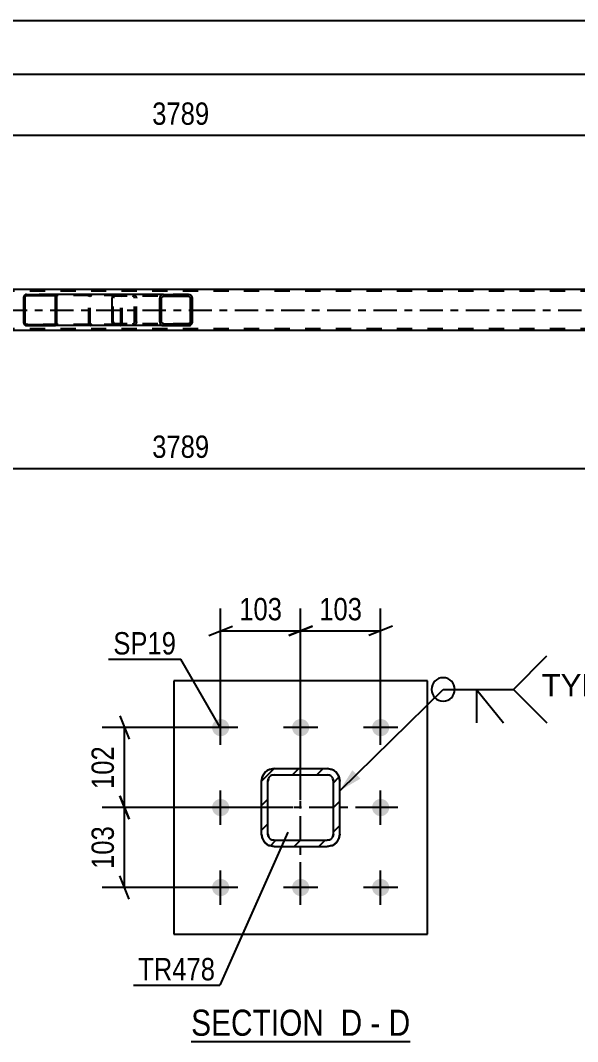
# Model space of a CAD drawing. Header units: millimetres. Extents: x 0 to 841, y 0 to 594.
# Drawn here: x 144.8 to 216.2, y 153.6 to 284.5 of the extents above; entities that cross this region are included whole.
import ezdxf

# ---------------------------------------------------------------- set-up
doc = ezdxf.new("R2010")
doc.units = ezdxf.units.MM
doc.linetypes.add('DXK_LINE_DOT2', pattern=[3.9198, 1.9599, -1.9599])
doc.linetypes.add('DXK_LINE_DOT3', pattern=[5.9187, 2.979, -0.9799, 0.9799, -0.9799])
doc.styles.add('Arial', font='ARIAL.TTF', dxfattribs={"height": 0.2})
doc.styles.add('Arial Narrow', font='ARIALN.TTF', dxfattribs={"height": 0.2})

# ---------------------------------------------------------------- blocks, each defined once
blk = doc.blocks.new('Unknown-814748613-18 - 6647')
at = {"color": 6, "linetype": 'Continuous'}
blk.add_line((166.72, 153.58), (194.79, 153.58), dxfattribs=at)
at = {"color": 0, "linetype": 'Continuous'}
for points in [[(184.82, 154.33), (184.82, 157.83), (166.72, 157.83), (166.72, 154.33)], [(188.64, 154.33), (188.64, 157.83), (185.87, 157.83), (185.87, 154.33)], [(190.97, 154.33), (190.97, 157.83), (189.69, 157.83), (189.69, 154.33)], [(194.79, 154.33), (194.79, 157.83), (192.02, 157.83), (192.02, 154.33)]]:
    blk.add_wipeout(points, dxfattribs=at)
at = {"color": 7, "linetype": 'Continuous', "style": 'Arial Narrow'}
for s, p in [('SECTION ', (166.72, 154.33)), ('D', (185.87, 154.33)), ('D', (192.02, 154.33)), ('-', (189.69, 154.33))]:
    blk.add_text(s, height=3.34, dxfattribs=at).set_placement(p)
blk = doc.blocks.new('Part-814748613-6655 - 6647')
at = {"color": 2, "linetype": 'Continuous'}
for p, q in [((197, 199.83), (164.5, 199.83)), ((164.5, 199.83), (164.5, 167.33)), ((197, 167.33), (197, 199.83)), ((164.5, 167.33), (197, 167.33))]:
    blk.add_line(p, q, dxfattribs=at)
blk = doc.blocks.new('Part-814748613-6773 - 6647')
at = {"linetype": 'Continuous'}
h = blk.add_hatch(dxfattribs=at)
h.set_pattern_fill('', scale=0.7, style=0, pattern_type=0)
h.set_pattern_definition([(45, (177.3512, 188.5767), (-1.57154, 1.57154), [])])
h.paths.add_polyline_path([(184.15, 188.58), (177.35, 188.58), (176.74, 188.45), (176.22, 188.11), (175.87, 187.59), (175.75, 186.98), (175.75, 180.18), (175.87, 179.56), (176.22, 179.05), (176.74, 178.7), (177.35, 178.58), (184.15, 178.58), (184.76, 178.7), (185.28, 179.05), (185.63, 179.56), (185.75, 180.18), (185.75, 186.98), (185.63, 187.59), (185.28, 188.11), (184.76, 188.45)])
h.paths.add_polyline_path([(184.89, 187.28), (184.95, 186.98), (184.95, 180.18), (184.89, 179.87), (184.72, 179.61), (184.46, 179.44), (184.15, 179.38), (177.35, 179.38), (177.05, 179.44), (176.79, 179.61), (176.61, 179.87), (176.55, 180.18), (176.55, 186.98), (176.61, 187.28), (176.79, 187.54), (177.05, 187.72), (177.35, 187.78), (184.15, 187.78), (184.46, 187.72), (184.72, 187.54)])
at = {"color": 7, "linetype": 'DXK_LINE_DOT3'}
for p, q in [((180.75, 173.58), (180.75, 193.58)), ((190.75, 183.58), (170.75, 183.58))]:
    blk.add_line(p, q, dxfattribs=at)
at = {"color": 7, "linetype": 'DXK_LINE_DOT2'}
for p, q in [((176.74, 188.45), (177.35, 188.58)), ((177.35, 188.58), (184.15, 188.58)), ((184.15, 188.58), (184.76, 188.45)), ((175.75, 186.98), (175.87, 187.59)), ((176.61, 187.28), (176.55, 186.98)), ((177.35, 187.78), (177.05, 187.72)), ((177.35, 187.78), (184.15, 187.78)), ((184.46, 187.72), (184.15, 187.78)), ((184.95, 186.98), (184.89, 187.28)), ((185.63, 187.59), (185.75, 186.98)), ((175.75, 180.18), (175.75, 186.98)), ((176.55, 180.18), (176.55, 186.98)), ((184.95, 180.18), (184.95, 186.98)), ((185.75, 180.18), (185.75, 186.98)), ((175.87, 179.56), (175.75, 180.18)), ((176.55, 180.18), (176.61, 179.87)), ((177.05, 179.44), (177.35, 179.38)), ((177.35, 179.38), (184.15, 179.38)), ((184.15, 179.38), (184.46, 179.44)), ((184.89, 179.87), (184.95, 180.18)), ((185.75, 180.18), (185.63, 179.56)), ((177.35, 178.58), (176.74, 178.7)), ((177.35, 178.58), (184.15, 178.58)), ((184.76, 178.7), (184.15, 178.58))]:
    blk.add_line(p, q, dxfattribs=at)
at = {"color": 2, "linetype": 'Continuous'}
for p, q in [((177.35, 188.58), (176.74, 188.45)), ((177.35, 188.58), (184.15, 188.58)), ((184.76, 188.45), (184.15, 188.58)), ((175.87, 187.59), (175.75, 186.98)), ((176.55, 186.98), (176.61, 187.28)), ((177.05, 187.72), (177.35, 187.78)), ((177.35, 187.78), (184.15, 187.78)), ((184.15, 187.78), (184.46, 187.72)), ((184.89, 187.28), (184.95, 186.98)), ((185.75, 186.98), (185.63, 187.59)), ((175.75, 180.18), (175.75, 186.98)), ((176.55, 180.18), (176.55, 186.98)), ((184.95, 180.18), (184.95, 186.98)), ((185.75, 180.18), (185.75, 186.98)), ((175.75, 180.18), (175.87, 179.56)), ((176.61, 179.87), (176.55, 180.18)), ((177.35, 179.38), (177.05, 179.44)), ((177.35, 179.38), (184.15, 179.38)), ((184.46, 179.44), (184.15, 179.38)), ((184.95, 180.18), (184.89, 179.87)), ((185.63, 179.56), (185.75, 180.18)), ((176.74, 178.7), (177.35, 178.58)), ((177.35, 178.58), (184.15, 178.58)), ((184.15, 178.58), (184.76, 178.7))]:
    blk.add_line(p, q, dxfattribs=at)
at = {"color": 7, "linetype": 'DXK_LINE_DOT2'}
for centre, radius, start, end in [((177.35, 186.98), 1.6, 112.5, 157.5), ((177.35, 186.98), 0.8, 112.5, 157.5), ((184.15, 186.98), 0.8, 22.5, 67.5), ((184.15, 186.98), 1.6, 22.5, 67.5), ((177.35, 180.18), 1.6, 202.5, 247.5), ((177.35, 180.18), 0.8, 202.5, 247.5), ((184.15, 180.18), 0.8, 292.5, 337.5), ((184.15, 180.18), 1.6, 292.5, 337.5)]:
    blk.add_arc(centre, radius, start, end, dxfattribs=at)
at = {"color": 2, "linetype": 'Continuous'}
for centre, radius, start, end in [((177.35, 186.98), 1.6, 112.5, 157.5), ((177.35, 186.98), 0.8, 112.5, 157.5), ((184.15, 186.98), 0.8, 22.5, 67.5), ((184.15, 186.98), 1.6, 22.5, 67.5), ((177.35, 180.18), 1.6, 202.5, 247.5), ((177.35, 180.18), 0.8, 202.5, 247.5), ((184.15, 180.18), 0.8, 292.5, 337.5), ((184.15, 180.18), 1.6, 292.5, 337.5)]:
    blk.add_arc(centre, radius, start, end, dxfattribs=at)
blk = doc.blocks.new('Bolt-814748613-6804 - 6647')
at = {"linetype": 'Continuous'}
for points in [[(170.5, 192.73, -1), (170.5, 194.93, -1)], [(180.75, 192.73, -1), (180.75, 194.93, -1)], [(191, 192.73, -1), (191, 194.93, -1)], [(170.5, 182.48, -1), (170.5, 184.68, -1)], [(191, 182.48, -1), (191, 184.68, -1)], [(170.5, 172.23, -1), (170.5, 174.43, -1)], [(180.75, 172.23, -1), (180.75, 174.43, -1)], [(191, 172.23, -1), (191, 174.43, -1)]]:
    blk.add_hatch(color=1, dxfattribs=at).paths.add_polyline_path(points)
at = {"color": 1, "linetype": 'Continuous'}
for p, q in [((170.5, 191.63), (170.5, 196.03)), ((180.75, 191.63), (180.75, 196.03)), ((191, 191.63), (191, 196.03)), ((172.7, 193.83), (168.3, 193.83)), ((182.95, 193.83), (178.55, 193.83)), ((193.2, 193.83), (188.8, 193.83)), ((170.5, 181.38), (170.5, 185.78)), ((191, 181.38), (191, 185.78)), ((172.7, 183.58), (168.3, 183.58)), ((193.2, 183.58), (188.8, 183.58)), ((170.5, 171.13), (170.5, 175.53)), ((180.75, 171.13), (180.75, 175.53)), ((191, 171.13), (191, 175.53)), ((172.7, 173.33), (168.3, 173.33)), ((182.95, 173.33), (178.55, 173.33)), ((193.2, 173.33), (188.8, 173.33))]:
    blk.add_line(p, q, dxfattribs=at)
blk = doc.blocks.new('Part-814748613-2548 - 2466')
at = {"color": 2, "linetype": 'Continuous'}
for p, q in [((238.9, 249.99), (101.3, 249.99)), ((238.9, 244.71), (101.3, 244.71))]:
    blk.add_line(p, q, dxfattribs=at)
at = {"color": 7, "linetype": 'DXK_LINE_DOT2'}
for p, q in [((763.42, 249.75), (101.3, 249.75)), ((763.42, 244.95), (101.3, 244.95))]:
    blk.add_line(p, q, dxfattribs=at)
at = {"color": 7, "linetype": 'DXK_LINE_DOT3'}
blk.add_line((101.3, 247.35), (763.42, 247.35), dxfattribs=at)
blk = doc.blocks.new('Part-814748613-2612 - 2466')
at = {"linetype": 'Continuous'}
h = blk.add_hatch(dxfattribs=at)
h.set_pattern_fill('', scale=0.7, style=0, pattern_type=0)
h.set_pattern_definition([(45, (149.505, 249.1481), (-1.57154, 1.57154), [])])
h.paths.add_polyline_path([(149.53, 249.03), (149.51, 249.15), (149.43, 249.25), (149.32, 249.32), (149.19, 249.35), (145.61, 249.35), (145.48, 249.32), (145.37, 249.25), (145.3, 249.15), (145.27, 249.03), (145.27, 245.67), (145.3, 245.54), (145.37, 245.44), (145.48, 245.37), (145.61, 245.35), (149.19, 245.35), (149.32, 245.37), (149.43, 245.44), (149.51, 245.54), (149.53, 245.67)])
h.paths.add_polyline_path([(149.35, 245.6), (149.31, 245.55), (149.26, 245.52), (149.19, 245.51), (145.61, 245.51), (145.55, 245.52), (145.49, 245.55), (145.46, 245.6), (145.44, 245.67), (145.44, 249.03), (145.46, 249.09), (145.49, 249.14), (145.55, 249.17), (145.61, 249.19), (149.19, 249.19), (149.26, 249.17), (149.31, 249.14), (149.35, 249.09), (149.36, 249.03), (149.36, 245.67)])
at = {"color": 2, "linetype": 'Continuous'}
for p, q in [((145.3, 249.15), (145.27, 249.03)), ((145.27, 245.67), (145.27, 249.03)), ((145.44, 249.03), (145.46, 249.09)), ((145.44, 245.67), (145.44, 249.03)), ((145.46, 249.09), (145.49, 249.14)), ((145.61, 249.35), (145.48, 249.32)), ((145.49, 249.14), (145.55, 249.17)), ((145.55, 249.17), (145.61, 249.19)), ((145.61, 249.35), (149.19, 249.35)), ((145.61, 249.19), (149.19, 249.19)), ((156.89, 249.35), (149.19, 249.35)), ((149.32, 249.32), (149.19, 249.35)), ((149.19, 249.19), (149.26, 249.17)), ((149.26, 249.17), (149.31, 249.14)), ((149.31, 249.14), (149.35, 249.09)), ((149.35, 249.09), (149.36, 249.03)), ((149.36, 245.67), (149.36, 249.03)), ((149.53, 249.03), (149.51, 249.15)), ((149.53, 245.67), (149.53, 249.03)), ((145.27, 245.67), (145.3, 245.54)), ((145.46, 245.6), (145.44, 245.67)), ((145.49, 245.55), (145.46, 245.6)), ((145.48, 245.37), (145.61, 245.35)), ((145.55, 245.52), (145.49, 245.55)), ((145.61, 245.51), (145.55, 245.52)), ((145.61, 245.51), (149.19, 245.51)), ((145.61, 245.35), (149.19, 245.35)), ((149.26, 245.52), (149.19, 245.51)), ((149.19, 245.35), (149.32, 245.37)), ((156.89, 245.35), (149.19, 245.35)), ((149.31, 245.55), (149.26, 245.52)), ((149.35, 245.6), (149.31, 245.55)), ((149.36, 245.67), (149.35, 245.6)), ((149.51, 245.54), (149.53, 245.67))]:
    blk.add_line(p, q, dxfattribs=at)
at = {"color": 7, "linetype": 'DXK_LINE_DOT2'}
for p, q in [((149.19, 249.35), (145.61, 249.35)), ((157.54, 249.19), (145.61, 249.19)), ((153.62, 249.03), (153.65, 249.15)), ((153.62, 245.67), (153.62, 249.03)), ((153.81, 249.09), (153.79, 249.03)), ((153.79, 245.67), (153.79, 249.03)), ((153.84, 249.14), (153.81, 249.09)), ((153.83, 249.32), (153.96, 249.35)), ((153.9, 249.17), (153.84, 249.14)), ((153.96, 249.19), (153.9, 249.17)), ((157.54, 249.35), (156.89, 249.35)), ((157.54, 249.35), (157.67, 249.32)), ((157.6, 249.17), (157.54, 249.19)), ((157.66, 249.14), (157.6, 249.17)), ((157.7, 249.09), (157.66, 249.14)), ((157.71, 249.03), (157.7, 249.09)), ((157.71, 245.67), (157.71, 249.03)), ((157.85, 249.15), (157.88, 249.05)), ((157.88, 249.05), (157.88, 249.03)), ((157.88, 245.67), (157.88, 249.03)), ((157.54, 245.51), (145.61, 245.51)), ((149.19, 245.35), (145.61, 245.35)), ((153.65, 245.54), (153.62, 245.67)), ((153.79, 245.67), (153.81, 245.6)), ((153.81, 245.6), (153.84, 245.55)), ((153.96, 245.35), (153.83, 245.37)), ((153.84, 245.55), (153.86, 245.54)), ((153.86, 245.54), (153.9, 245.52)), ((153.9, 245.52), (153.96, 245.51)), ((157.54, 245.35), (156.89, 245.35)), ((157.54, 245.51), (157.6, 245.52)), ((157.67, 245.37), (157.54, 245.35)), ((157.6, 245.52), (157.66, 245.55)), ((157.66, 245.55), (157.7, 245.6)), ((157.7, 245.6), (157.71, 245.67)), ((157.88, 245.64), (157.85, 245.54)), ((157.88, 245.67), (157.88, 245.64))]:
    blk.add_line(p, q, dxfattribs=at)
at = {"color": 2, "linetype": 'Continuous'}
for centre, start, end in [((145.6, 249.01), 110.7583, 155.68), ((149.2, 249.01), 24.32, 69.2417), ((145.6, 245.68), 204.32, 249.2417), ((149.2, 245.68), 290.7583, 335.68)]:
    blk.add_arc(centre, 0.331, start, end, dxfattribs=at)
at = {"color": 7, "linetype": 'DXK_LINE_DOT2'}
for centre, start, end in [((153.95, 249.01), 110.7583, 155.68), ((157.55, 249.01), 24.32, 69.2417), ((153.95, 245.68), 204.32, 249.2417), ((157.55, 245.68), 290.7583, 335.68)]:
    blk.add_arc(centre, 0.331, start, end, dxfattribs=at)
blk = doc.blocks.new('Part-814748613-2611 - 2466')
at = {"linetype": 'Continuous'}
h = blk.add_hatch(dxfattribs=at)
h.set_pattern_fill('', scale=0.7, style=0, pattern_type=0)
h.set_pattern_definition([(45, (166.8369, 249.0494), (-1.57154, 1.57154), [])])
h.paths.add_polyline_path([(166.88, 248.87), (166.84, 249.05), (166.73, 249.21), (166.56, 249.31), (166.37, 249.35), (163.19, 249.35), (163, 249.31), (162.83, 249.21), (162.72, 249.05), (162.69, 248.87), (162.69, 245.83), (162.72, 245.64), (162.83, 245.49), (163, 245.38), (163.19, 245.35), (166.37, 245.35), (166.56, 245.38), (166.73, 245.49), (166.84, 245.64), (166.88, 245.83)])
h.paths.add_polyline_path([(166.6, 245.73), (166.55, 245.66), (166.47, 245.6), (166.37, 245.59), (163.19, 245.59), (163.09, 245.6), (163.01, 245.66), (162.96, 245.73), (162.94, 245.83), (162.94, 248.87), (162.96, 248.96), (163.01, 249.04), (163.09, 249.09), (163.19, 249.11), (166.37, 249.11), (166.47, 249.09), (166.55, 249.04), (166.6, 248.96), (166.62, 248.87), (166.62, 245.83)])
at = {"color": 2, "linetype": 'Continuous'}
for p, q in [((156.62, 248.87), (156.64, 249.05)), ((156.62, 245.83), (156.62, 248.87)), ((156.64, 249.05), (156.7, 249.21)), ((156.7, 249.21), (156.78, 249.31)), ((156.78, 249.31), (156.89, 249.35)), ((163.19, 249.35), (156.89, 249.35)), ((162.72, 249.05), (162.69, 248.87)), ((162.69, 245.83), (162.69, 248.87)), ((162.94, 248.87), (162.96, 248.96)), ((162.94, 245.83), (162.94, 248.87)), ((162.96, 248.96), (163.01, 249.04)), ((163.19, 249.35), (163, 249.31)), ((163.01, 249.04), (163.09, 249.09)), ((163.09, 249.09), (163.19, 249.11)), ((163.19, 249.35), (166.37, 249.35)), ((163.19, 249.11), (166.37, 249.11)), ((166.56, 249.31), (166.37, 249.35)), ((166.37, 249.11), (166.47, 249.09)), ((166.47, 249.09), (166.55, 249.04)), ((166.55, 249.04), (166.6, 248.96)), ((166.6, 248.96), (166.62, 248.87)), ((166.62, 245.83), (166.62, 248.87)), ((166.88, 248.87), (166.84, 249.05)), ((166.88, 245.83), (166.88, 248.87)), ((156.64, 245.64), (156.62, 245.83)), ((156.7, 245.49), (156.64, 245.64)), ((156.78, 245.38), (156.7, 245.49)), ((156.89, 245.35), (156.78, 245.38)), ((163.19, 245.35), (156.89, 245.35)), ((162.69, 245.83), (162.72, 245.64)), ((162.96, 245.73), (162.94, 245.83)), ((163.01, 245.66), (162.96, 245.73)), ((163, 245.38), (163.19, 245.35)), ((163.09, 245.6), (163.01, 245.66)), ((163.19, 245.59), (163.09, 245.6)), ((163.19, 245.59), (166.37, 245.59)), ((163.19, 245.35), (166.37, 245.35)), ((166.47, 245.6), (166.37, 245.59)), ((166.37, 245.35), (166.56, 245.38)), ((166.55, 245.66), (166.47, 245.6)), ((166.6, 245.73), (166.55, 245.66)), ((166.62, 245.83), (166.6, 245.73)), ((166.84, 245.64), (166.88, 245.83))]:
    blk.add_line(p, q, dxfattribs=at)
at = {"color": 7, "linetype": 'DXK_LINE_DOT2'}
for p, q in [((156.76, 248.96), (156.75, 248.87)), ((156.75, 245.83), (156.75, 248.87)), ((156.79, 249.04), (156.76, 248.96)), ((156.84, 249.09), (156.79, 249.04)), ((156.89, 249.11), (156.84, 249.09)), ((166.37, 249.11), (156.89, 249.11)), ((157.88, 249.11), (157.88, 249.35)), ((159.22, 249.35), (159.41, 249.31)), ((159.32, 249.09), (159.22, 249.11)), ((159.4, 249.04), (159.32, 249.09)), ((159.45, 248.96), (159.4, 249.04)), ((159.47, 248.87), (159.45, 248.96)), ((159.47, 245.83), (159.47, 248.87)), ((159.69, 249.05), (159.72, 248.87)), ((159.72, 245.83), (159.72, 248.87)), ((166.37, 249.35), (163.19, 249.35)), ((156.75, 245.83), (156.76, 245.73)), ((156.76, 245.73), (156.79, 245.66)), ((156.79, 245.66), (156.84, 245.6)), ((156.84, 245.6), (156.89, 245.59)), ((166.37, 245.59), (156.89, 245.59)), ((157.88, 245.35), (157.88, 245.59)), ((159.22, 245.59), (159.32, 245.6)), ((159.41, 245.38), (159.22, 245.35)), ((159.32, 245.6), (159.4, 245.66)), ((159.4, 245.66), (159.45, 245.73)), ((159.45, 245.73), (159.47, 245.83)), ((159.72, 245.83), (159.69, 245.64)), ((166.37, 245.35), (163.19, 245.35))]:
    blk.add_line(p, q, dxfattribs=at)
for centre, start, end in [((159.24, 248.85), 23.8494, 68.8059), ((159.24, 245.84), 291.1941, 336.1506)]:
    blk.add_arc(centre, 0.492, start, end, dxfattribs=at)
at = {"color": 2, "linetype": 'Continuous'}
for centre, start, end in [((163.17, 248.85), 111.1941, 156.1506), ((166.39, 248.85), 23.8494, 68.8059), ((163.17, 245.84), 203.8494, 248.8059), ((166.39, 245.84), 291.1941, 336.1506)]:
    blk.add_arc(centre, 0.492, start, end, dxfattribs=at)
blk = doc.blocks.new('StraightDimension-814748613-6813 - 6647')
at = {"color": 7, "linetype": 'Continuous'}
for p, q in [((180.75, 184.58), (180.75, 209.08)), ((191, 194.83), (191, 209.08)), ((179.25, 205.63), (182.25, 206.83)), ((192.5, 206.83), (189.5, 205.63)), ((180.75, 206.23), (191, 206.23))]:
    blk.add_line(p, q, dxfattribs=at)
at = {"color": 0}
blk.add_wipeout([(189.22, 206.98), (189.22, 211.18), (182.53, 211.18), (182.53, 206.98)], dxfattribs=at)
at = {"color": 3, "style": 'Arial Narrow'}
blk.add_text('103', height=2.863, dxfattribs=at).set_placement((183.13, 207.58))
blk = doc.blocks.new('StraightDimension-814748613-6830 - 6647')
at = {"color": 7, "linetype": 'Continuous'}
for p, q in [((170.5, 194.83), (170.5, 209.08)), ((180.75, 184.58), (180.75, 209.08)), ((169, 205.63), (172, 206.83)), ((182.25, 206.83), (179.25, 205.63)), ((170.5, 206.23), (180.75, 206.23))]:
    blk.add_line(p, q, dxfattribs=at)
at = {"color": 0}
blk.add_wipeout([(178.97, 206.98), (178.97, 211.18), (172.28, 211.18), (172.28, 206.98)], dxfattribs=at)
at = {"color": 3, "style": 'Arial Narrow'}
blk.add_text('103', height=2.863, dxfattribs=at).set_placement((172.88, 207.58))
blk = doc.blocks.new('StraightDimension-814748613-6848 - 6647')
at = {"color": 7, "linetype": 'Continuous'}
for p, q in [((157.57, 195.33), (158.77, 192.33)), ((169.5, 193.83), (155.32, 193.83)), ((158.17, 183.58), (158.17, 193.83)), ((158.77, 182.08), (157.57, 185.08)), ((179.75, 183.58), (155.32, 183.58))]:
    blk.add_line(p, q, dxfattribs=at)
at = {"color": 0}
blk.add_wipeout([(157.42, 192.04), (153.22, 192.04), (153.22, 185.36), (157.42, 185.36)], dxfattribs=at)
at = {"color": 3, "style": 'Arial Narrow'}
blk.add_text('102', height=2.863, rotation=90.0002, dxfattribs=at).set_placement((156.82, 185.96))
blk = doc.blocks.new('StraightDimension-814748613-6865 - 6647')
at = {"color": 7, "linetype": 'Continuous'}
for p, q in [((157.57, 185.08), (158.77, 182.08)), ((179.75, 183.58), (155.32, 183.58)), ((158.17, 173.33), (158.17, 183.58)), ((158.77, 171.83), (157.57, 174.83)), ((169.5, 173.33), (155.32, 173.33))]:
    blk.add_line(p, q, dxfattribs=at)
at = {"color": 0}
blk.add_wipeout([(157.42, 181.79), (153.22, 181.79), (153.22, 175.11), (157.42, 175.11)], dxfattribs=at)
at = {"color": 3, "style": 'Arial Narrow'}
blk.add_text('103', height=2.863, rotation=90.0002, dxfattribs=at).set_placement((156.82, 175.71))
blk = doc.blocks.new('StraightDimension-814748613-8495 - 2466')
at = {"color": 7, "linetype": 'Continuous'}
blk.add_line((91.08, 277.58), (773.64, 277.58), dxfattribs=at)
blk = doc.blocks.new('StraightDimension-814748613-2788 - 2466')
at = {"color": 7, "linetype": 'Continuous'}
for p, q in [((91.08, 244.19), (91.08, 223.93)), ((239.7, 235.31), (239.7, 218.44)), ((92.58, 227.65), (89.58, 226.45)), ((91.08, 227.05), (239.7, 227.05)), ((238.2, 226.45), (241.2, 227.65))]:
    blk.add_line(p, q, dxfattribs=at)
at = {"color": 0}
blk.add_wipeout([(169.65, 227.8), (169.65, 232), (161.13, 232), (161.13, 227.8)], dxfattribs=at)
at = {"color": 3, "style": 'Arial Narrow'}
blk.add_text('3789', height=2.863, dxfattribs=at).set_placement((161.73, 228.4))
at = {"color": 0, "linetype": 'Continuous'}
for points in [[(90.48, 226.35), (86.28, 226.35), (86.28, 223.33), (90.48, 223.33)], [(239.1, 226.35), (234.9, 226.35), (234.9, 217.84), (239.1, 217.84)]]:
    blk.add_wipeout(points, dxfattribs=at)
at = {"color": 3, "linetype": 'Continuous', "style": 'Arial Narrow'}
for s, height, p in [('0', 2.86, (89.88, 223.93)), ('3789', 2.863, (238.5, 218.44))]:
    blk.add_text(s, height=height, rotation=90.0002, dxfattribs=at).set_placement(p)
blk = doc.blocks.new('StraightDimension-814748613-2813 - 2466')
at = {"color": 7, "linetype": 'Continuous'}
for p, q in [((91.08, 250.36), (91.08, 272.59)), ((239.7, 259.39), (239.7, 272.59)), ((92.58, 270.34), (89.58, 269.14)), ((91.08, 269.74), (239.7, 269.74)), ((238.2, 269.14), (241.2, 270.34))]:
    blk.add_line(p, q, dxfattribs=at)
at = {"color": 0}
blk.add_wipeout([(169.65, 270.49), (169.65, 274.69), (161.13, 274.69), (161.13, 270.49)], dxfattribs=at)
at = {"color": 3, "style": 'Arial Narrow'}
blk.add_text('3789', height=2.863, dxfattribs=at).set_placement((161.73, 271.09))
blk = doc.blocks.new('StraightDimension-814748613-2910 - 2466')
at = {"color": 7, "linetype": 'Continuous'}
blk.add_line((90.44, 284.47), (774.28, 284.47), dxfattribs=at)
blk = doc.blocks.new('Mark-814748613-6651 - 6647')
at = {"color": 0}
blk.add_wipeout([(164.78, 203.2), (164.78, 206.2), (156.75, 206.2), (156.75, 203.2)], dxfattribs=at)
blk.add_wipeout([(164.78, 203.2), (164.78, 206.2), (156.75, 206.2), (156.75, 203.2)], dxfattribs=at)
at = {"color": 30, "linetype": 'Continuous'}
for p in [(156.15, 202.6), (170.38, 193.94)]:
    blk.add_line(p, (165.38, 202.6), dxfattribs=at)
at = {"color": 3, "style": 'Arial Narrow'}
blk.add_text('SP19', height=2.863, dxfattribs=at).set_placement((156.75, 203.2))
blk = doc.blocks.new('WeldMark-814748613-6882 - 6647')
at = {"linetype": 'Continuous'}
blk.add_hatch(color=30, dxfattribs=at).paths.add_polyline_path([(188.42, 187.29), (185.75, 185.73), (187.37, 188.36)])
at = {"color": 30, "linetype": 'Continuous'}
for p, q in [((185.75, 185.73), (199.01, 198.72)), ((199.01, 198.72), (208.01, 198.72))]:
    blk.add_line(p, q, dxfattribs=at)
at = {"color": 3, "linetype": 'Continuous'}
for q in [(206.72, 194.43), (203.29, 194.43)]:
    blk.add_line((203.29, 198.72), q, dxfattribs=at)
for start, end in [(90, 270), (270, 90)]:
    blk.add_arc((199.01, 198.72), 1.5, start, end, dxfattribs=at)
at = {"color": 0, "linetype": 'Continuous'}
blk.add_wipeout([(219.38, 197.82), (219.38, 200.82), (211.61, 200.82), (211.61, 197.82)], dxfattribs=at)
blk.add_wipeout([(219.38, 197.82), (219.38, 200.82), (211.61, 200.82), (211.61, 197.82)], dxfattribs=at)
at = {"color": 3, "linetype": 'Continuous'}
for q in [(212.29, 203.01), (212.29, 194.43)]:
    blk.add_line((208.01, 198.72), q, dxfattribs=at)
at = {"color": 3, "linetype": 'Continuous', "style": 'Arial'}
blk.add_text('TYP', height=2.865, dxfattribs=at).set_placement((211.61, 197.82))
blk = doc.blocks.new('Mark-814748613-6769 - 6647')
at = {"color": 0}
blk.add_wipeout([(169.79, 161.43), (169.79, 164.43), (159.93, 164.43), (159.93, 161.43)], dxfattribs=at)
blk.add_wipeout([(169.79, 161.43), (169.79, 164.43), (159.93, 164.43), (159.93, 161.43)], dxfattribs=at)
at = {"color": 30, "linetype": 'Continuous'}
for p in [(179.12, 180.43), (159.33, 160.83)]:
    blk.add_line(p, (170.39, 160.83), dxfattribs=at)
at = {"color": 3, "style": 'Arial Narrow'}
blk.add_text('TR478', height=2.863, dxfattribs=at).set_placement((159.93, 161.43))

msp = doc.modelspace()

# ---------------------------------------------------------------- block references
for name in ['StraightDimension-814748613-8495 - 2466', 'Part-814748613-2548 - 2466', 'Part-814748613-2612 - 2466', 'Part-814748613-2611 - 2466', 'Part-814748613-6655 - 6647', 'Bolt-814748613-6804 - 6647', 'Part-814748613-6773 - 6647', 'Unknown-814748613-18 - 6647']:
    msp.add_blockref(name, (0, 0))

# ---------------------------------------------------------------- next in the draw order: block references
for name in ['StraightDimension-814748613-2813 - 2466', 'StraightDimension-814748613-2788 - 2466', 'StraightDimension-814748613-6813 - 6647']:
    msp.add_blockref(name, (0, 0))

# ---------------------------------------------------------------- next in the draw order: block references
for name in ['StraightDimension-814748613-2910 - 2466', 'StraightDimension-814748613-6830 - 6647', 'WeldMark-814748613-6882 - 6647']:
    msp.add_blockref(name, (0, 0))

# ---------------------------------------------------------------- next in the draw order: block references
msp.add_blockref('StraightDimension-814748613-6848 - 6647', (0, 0))

# ---------------------------------------------------------------- next in the draw order: block references
for name in ['Mark-814748613-6651 - 6647', 'StraightDimension-814748613-6865 - 6647']:
    msp.add_blockref(name, (0, 0))

# ---------------------------------------------------------------- next in the draw order: block references
msp.add_blockref('Mark-814748613-6769 - 6647', (0, 0))

doc.saveas('drawing.dxf')
